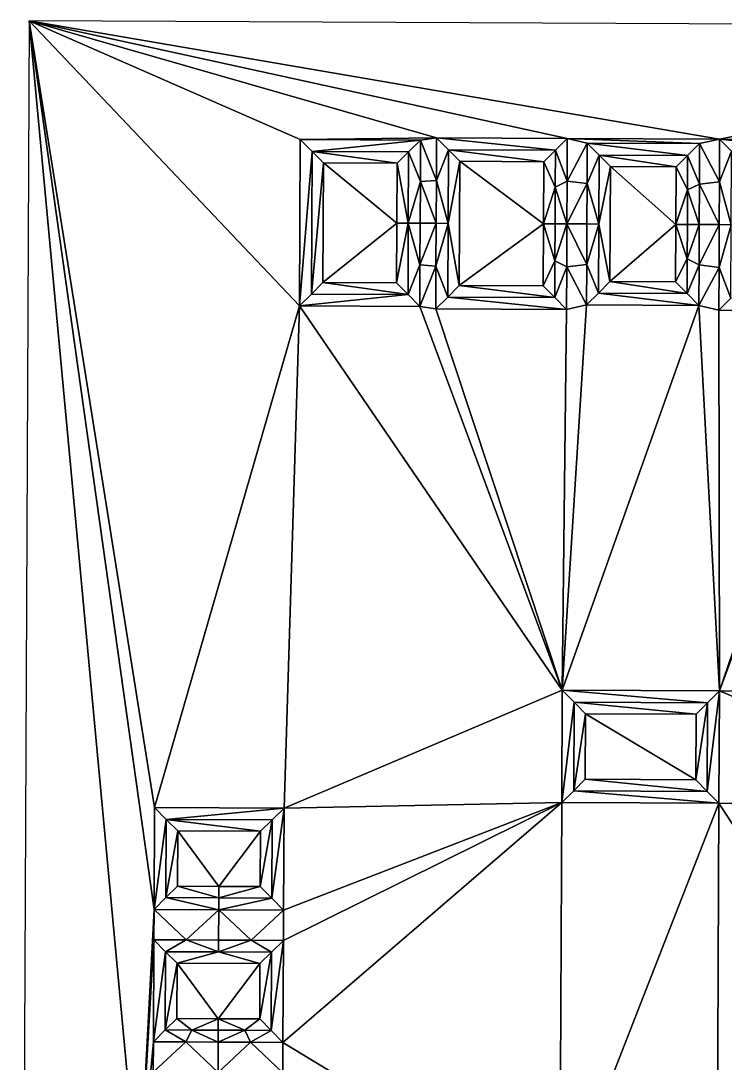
# Model space of a CAD drawing. Header units: metres. Extents: x 241585 to 241700, y 1156640 to 1156774.
# Drawn here: x 241585.48 to 241616.09, y 1156728.75 to 1156774.04 of the extents above; entities that cross this region are included whole.
import ezdxf

# ---------------------------------------------------------------- set-up
doc = ezdxf.new("R2010")
doc.units = ezdxf.units.M
doc.layers.add('_UITGRAVING UNIT 6', color=7, linetype='Continuous')

msp = doc.modelspace()

# ---------------------------------------------------------------- linework, layer by layer
at = {"layer": '_UITGRAVING UNIT 6', "color": 3, "true_color": 0x00ff00}
for points in [[(241585.848, 1156774.036, 29.43), (241585.484, 1156694.982, 29.43), (241590.613, 1156722.839, 29.43)], [(241597.591, 1156761.652, 29.43), (241585.848, 1156774.036, 29.43), (241591.291, 1156739.861, 29.43)], [(241585.848, 1156774.036, 29.43), (241603.55, 1156768.955, 29.43), (241609.23, 1156768.929, 29.43)], [(241585.848, 1156774.036, 29.43), (241609.23, 1156768.929, 29.43), (241615.85, 1156768.898, 29.43)], [(241597.625, 1156768.882, 29.43), (241585.848, 1156774.036, 29.43), (241597.591, 1156761.652, 29.43)], [(241603.55, 1156768.955, 29.43), (241585.848, 1156774.036, 29.43), (241597.625, 1156768.882, 29.43)], [(241640.003, 1156773.787, 29.43), (241585.848, 1156774.036, 29.43), (241615.85, 1156768.898, 29.43)], [(241585.848, 1156774.036, 29.43), (241590.613, 1156722.839, 29.43), (241591.271, 1156735.431, 29.43)], [(241585.848, 1156774.036, 29.43), (241591.271, 1156735.431, 29.43), (241591.291, 1156739.861, 29.43)], [(241640.003, 1156773.787, 29.43), (241615.85, 1156768.898, 29.43), (241621.53, 1156768.872, 29.43)], [(241597.625, 1156768.882, 29.43), (241597.591, 1156761.652, 29.43), (241598.137, 1156768.365, 28.4)], [(241602.855, 1156768.858, 29.43), (241603.55, 1156768.955, 29.43), (241597.625, 1156768.882, 29.43)], [(241602.855, 1156768.858, 29.43), (241597.625, 1156768.882, 29.43), (241598.137, 1156768.365, 28.4)], [(241602.855, 1156768.858, 29.43), (241598.137, 1156768.365, 28.4), (241602.337, 1156768.345, 28.4)], [(241602.337, 1156768.345, 28.4), (241602.846, 1156767.051, 29.43), (241602.855, 1156768.858, 29.43)], [(241603.541, 1156767.097, 29.43), (241602.855, 1156768.858, 29.43), (241602.846, 1156767.051, 29.43)], [(241602.855, 1156768.858, 29.43), (241603.541, 1156767.097, 29.43), (241603.55, 1156768.955, 29.43)], [(241604.063, 1156768.437, 28.4), (241603.55, 1156768.955, 29.43), (241603.541, 1156767.097, 29.43)], [(241603.55, 1156768.955, 29.43), (241604.063, 1156768.437, 28.4), (241608.713, 1156768.416, 28.4)], [(241609.23, 1156768.929, 29.43), (241603.55, 1156768.955, 29.43), (241608.713, 1156768.416, 28.4)], [(241608.713, 1156768.416, 28.4), (241609.221, 1156767.071, 29.43), (241609.23, 1156768.929, 29.43)], [(241610.099, 1156768.725, 29.43), (241609.23, 1156768.929, 29.43), (241609.221, 1156767.071, 29.43)], [(241609.221, 1156767.071, 29.43), (241610.091, 1156766.967, 29.43), (241610.099, 1156768.725, 29.43)], [(241609.23, 1156768.929, 29.43), (241610.099, 1156768.725, 29.43), (241614.979, 1156768.702, 29.43)], [(241609.23, 1156768.929, 29.43), (241614.979, 1156768.702, 29.43), (241615.85, 1156768.898, 29.43)], [(241610.612, 1156768.207, 28.4), (241610.099, 1156768.725, 29.43), (241610.091, 1156766.967, 29.43)], [(241614.979, 1156768.702, 29.43), (241610.099, 1156768.725, 29.43), (241614.462, 1156768.19, 28.4)], [(241610.099, 1156768.725, 29.43), (241610.612, 1156768.207, 28.4), (241614.462, 1156768.19, 28.4)], [(241614.462, 1156768.19, 28.4), (241614.971, 1156766.945, 29.43), (241614.979, 1156768.702, 29.43)], [(241615.841, 1156767.041, 29.43), (241614.979, 1156768.702, 29.43), (241614.971, 1156766.945, 29.43)], [(241614.979, 1156768.702, 29.43), (241615.841, 1156767.041, 29.43), (241615.85, 1156768.898, 29.43)], [(241616.362, 1156768.381, 28.4), (241615.85, 1156768.898, 29.43), (241615.841, 1156767.041, 29.43)], [(241621.53, 1156768.872, 29.43), (241615.85, 1156768.898, 29.43), (241621.012, 1156768.359, 28.4)], [(241615.85, 1156768.898, 29.43), (241616.362, 1156768.381, 28.4), (241621.012, 1156768.359, 28.4)], [(241598.137, 1156768.365, 28.4), (241597.591, 1156761.652, 29.43), (241598.109, 1156762.165, 28.4)], [(241598.635, 1156767.862, 28.4), (241598.137, 1156768.365, 28.4), (241598.109, 1156762.165, 28.4)], [(241598.137, 1156768.365, 28.4), (241601.835, 1156767.848, 28.4), (241602.337, 1156768.345, 28.4)], [(241598.635, 1156767.862, 28.4), (241601.835, 1156767.848, 28.4), (241598.137, 1156768.365, 28.4)], [(241601.835, 1156767.848, 28.4), (241602.323, 1156765.245, 28.4), (241602.337, 1156768.345, 28.4)], [(241602.846, 1156767.051, 29.43), (241602.337, 1156768.345, 28.4), (241602.323, 1156765.245, 28.4)], [(241603.541, 1156767.097, 29.43), (241604.048, 1156765.237, 28.4), (241604.063, 1156768.437, 28.4)], [(241604.56, 1156767.935, 28.4), (241604.063, 1156768.437, 28.4), (241604.048, 1156765.237, 28.4)], [(241608.713, 1156768.416, 28.4), (241604.063, 1156768.437, 28.4), (241608.21, 1156767.918, 28.4)], [(241604.063, 1156768.437, 28.4), (241604.56, 1156767.935, 28.4), (241608.21, 1156767.918, 28.4)], [(241608.21, 1156767.918, 28.4), (241608.705, 1156766.816, 28.4), (241608.713, 1156768.416, 28.4)], [(241609.221, 1156767.071, 29.43), (241608.713, 1156768.416, 28.4), (241608.705, 1156766.816, 28.4)], [(241610.091, 1156766.967, 29.43), (241610.598, 1156765.207, 28.4), (241610.612, 1156768.207, 28.4)], [(241611.109, 1156767.705, 28.4), (241610.612, 1156768.207, 28.4), (241610.598, 1156765.207, 28.4)], [(241610.612, 1156768.207, 28.4), (241613.959, 1156767.692, 28.4), (241614.462, 1156768.19, 28.4)], [(241611.109, 1156767.705, 28.4), (241613.959, 1156767.692, 28.4), (241610.612, 1156768.207, 28.4)], [(241613.959, 1156767.692, 28.4), (241614.455, 1156766.69, 28.4), (241614.462, 1156768.19, 28.4)], [(241614.971, 1156766.945, 29.43), (241614.462, 1156768.19, 28.4), (241614.455, 1156766.69, 28.4)], [(241615.841, 1156767.041, 29.43), (241616.348, 1156765.181, 28.4), (241616.362, 1156768.381, 28.4)], [(241598.611, 1156762.662, 28.4), (241598.635, 1156767.862, 28.4), (241598.109, 1156762.165, 28.4)], [(241598.635, 1156767.862, 28.4), (241598.611, 1156762.662, 28.4), (241601.823, 1156765.248, 28.4)], [(241601.835, 1156767.848, 28.4), (241598.635, 1156767.862, 28.4), (241601.823, 1156765.248, 28.4)], [(241602.323, 1156765.245, 28.4), (241601.835, 1156767.848, 28.4), (241601.823, 1156765.248, 28.4)], [(241604.048, 1156765.237, 28.4), (241604.535, 1156762.535, 28.4), (241604.56, 1156767.935, 28.4)], [(241608.198, 1156765.218, 28.4), (241604.56, 1156767.935, 28.4), (241604.535, 1156762.535, 28.4)], [(241608.21, 1156767.918, 28.4), (241604.56, 1156767.935, 28.4), (241608.198, 1156765.218, 28.4)], [(241608.21, 1156767.918, 28.4), (241608.198, 1156765.218, 28.4), (241608.705, 1156766.816, 28.4)], [(241610.598, 1156765.207, 28.4), (241611.086, 1156762.705, 28.4), (241611.109, 1156767.705, 28.4)], [(241613.948, 1156765.192, 28.4), (241611.109, 1156767.705, 28.4), (241611.086, 1156762.705, 28.4)], [(241613.959, 1156767.692, 28.4), (241611.109, 1156767.705, 28.4), (241613.948, 1156765.192, 28.4)], [(241613.959, 1156767.692, 28.4), (241613.948, 1156765.192, 28.4), (241614.455, 1156766.69, 28.4)], [(241602.838, 1156765.243, 29.43), (241602.846, 1156767.051, 29.43), (241602.323, 1156765.245, 28.4)], [(241602.846, 1156767.051, 29.43), (241602.838, 1156765.243, 29.43), (241603.533, 1156765.24, 29.43)], [(241602.846, 1156767.051, 29.43), (241603.533, 1156765.24, 29.43), (241603.541, 1156767.097, 29.43)], [(241603.533, 1156765.24, 29.43), (241604.048, 1156765.237, 28.4), (241603.541, 1156767.097, 29.43)], [(241608.198, 1156765.218, 28.4), (241608.698, 1156765.216, 28.4), (241608.705, 1156766.816, 28.4)], [(241608.698, 1156765.216, 28.4), (241609.213, 1156765.214, 29.43), (241608.705, 1156766.816, 28.4)], [(241609.213, 1156765.214, 29.43), (241609.221, 1156767.071, 29.43), (241608.705, 1156766.816, 28.4)], [(241609.221, 1156767.071, 29.43), (241609.213, 1156765.214, 29.43), (241610.091, 1156766.967, 29.43)], [(241609.213, 1156765.214, 29.43), (241610.083, 1156765.21, 29.43), (241610.091, 1156766.967, 29.43)], [(241610.083, 1156765.21, 29.43), (241610.598, 1156765.207, 28.4), (241610.091, 1156766.967, 29.43)], [(241614.963, 1156765.187, 29.43), (241614.971, 1156766.945, 29.43), (241614.455, 1156766.69, 28.4)], [(241614.963, 1156765.187, 29.43), (241615.833, 1156765.183, 29.43), (241614.971, 1156766.945, 29.43)], [(241615.833, 1156765.183, 29.43), (241615.841, 1156767.041, 29.43), (241614.971, 1156766.945, 29.43)], [(241615.833, 1156765.183, 29.43), (241616.348, 1156765.181, 28.4), (241615.841, 1156767.041, 29.43)], [(241613.948, 1156765.192, 28.4), (241614.448, 1156765.19, 28.4), (241614.455, 1156766.69, 28.4)], [(241614.448, 1156765.19, 28.4), (241614.963, 1156765.187, 29.43), (241614.455, 1156766.69, 28.4)], [(241598.611, 1156762.662, 28.4), (241601.811, 1156762.648, 28.4), (241601.823, 1156765.248, 28.4)], [(241601.811, 1156762.648, 28.4), (241602.323, 1156765.245, 28.4), (241601.823, 1156765.248, 28.4)], [(241601.811, 1156762.648, 28.4), (241602.309, 1156762.145, 28.4), (241602.323, 1156765.245, 28.4)], [(241602.83, 1156763.436, 29.43), (241602.323, 1156765.245, 28.4), (241602.309, 1156762.145, 28.4)], [(241602.83, 1156763.436, 29.43), (241602.838, 1156765.243, 29.43), (241602.323, 1156765.245, 28.4)], [(241602.838, 1156765.243, 29.43), (241602.83, 1156763.436, 29.43), (241603.533, 1156765.24, 29.43)], [(241603.533, 1156765.24, 29.43), (241602.83, 1156763.436, 29.43), (241603.524, 1156763.382, 29.43)], [(241604.048, 1156765.237, 28.4), (241603.533, 1156765.24, 29.43), (241603.524, 1156763.382, 29.43)], [(241603.524, 1156763.382, 29.43), (241604.033, 1156762.038, 28.4), (241604.048, 1156765.237, 28.4)], [(241604.535, 1156762.535, 28.4), (241604.048, 1156765.237, 28.4), (241604.033, 1156762.038, 28.4)], [(241604.535, 1156762.535, 28.4), (241608.185, 1156762.518, 28.4), (241608.198, 1156765.218, 28.4)], [(241608.198, 1156765.218, 28.4), (241608.185, 1156762.518, 28.4), (241608.69, 1156763.616, 28.4)], [(241608.698, 1156765.216, 28.4), (241608.198, 1156765.218, 28.4), (241608.69, 1156763.616, 28.4)], [(241609.213, 1156765.214, 29.43), (241608.698, 1156765.216, 28.4), (241608.69, 1156763.616, 28.4)], [(241609.204, 1156763.356, 29.43), (241609.213, 1156765.214, 29.43), (241608.69, 1156763.616, 28.4)], [(241609.213, 1156765.214, 29.43), (241609.204, 1156763.356, 29.43), (241610.075, 1156763.452, 29.43)], [(241610.083, 1156765.21, 29.43), (241609.213, 1156765.214, 29.43), (241610.075, 1156763.452, 29.43)], [(241610.598, 1156765.207, 28.4), (241610.083, 1156765.21, 29.43), (241610.075, 1156763.452, 29.43)], [(241610.075, 1156763.452, 29.43), (241610.584, 1156762.207, 28.4), (241610.598, 1156765.207, 28.4)], [(241611.086, 1156762.705, 28.4), (241610.598, 1156765.207, 28.4), (241610.584, 1156762.207, 28.4)], [(241611.086, 1156762.705, 28.4), (241613.936, 1156762.692, 28.4), (241613.948, 1156765.192, 28.4)], [(241613.948, 1156765.192, 28.4), (241613.936, 1156762.692, 28.4), (241614.441, 1156763.69, 28.4)], [(241614.448, 1156765.19, 28.4), (241613.948, 1156765.192, 28.4), (241614.441, 1156763.69, 28.4)], [(241614.963, 1156765.187, 29.43), (241614.448, 1156765.19, 28.4), (241614.441, 1156763.69, 28.4)], [(241614.955, 1156763.43, 29.43), (241614.963, 1156765.187, 29.43), (241614.441, 1156763.69, 28.4)], [(241615.833, 1156765.183, 29.43), (241614.963, 1156765.187, 29.43), (241614.955, 1156763.43, 29.43)], [(241615.824, 1156763.326, 29.43), (241615.833, 1156765.183, 29.43), (241614.955, 1156763.43, 29.43)], [(241616.348, 1156765.181, 28.4), (241615.833, 1156765.183, 29.43), (241615.824, 1156763.326, 29.43)], [(241615.824, 1156763.326, 29.43), (241616.333, 1156761.981, 28.4), (241616.348, 1156765.181, 28.4)], [(241613.936, 1156762.692, 28.4), (241614.434, 1156762.19, 28.4), (241614.441, 1156763.69, 28.4)], [(241614.955, 1156763.43, 29.43), (241614.441, 1156763.69, 28.4), (241614.434, 1156762.19, 28.4)], [(241602.309, 1156762.145, 28.4), (241602.821, 1156761.628, 29.43), (241602.83, 1156763.436, 29.43)], [(241603.524, 1156763.382, 29.43), (241602.83, 1156763.436, 29.43), (241602.821, 1156761.628, 29.43)], [(241602.821, 1156761.628, 29.43), (241603.516, 1156761.525, 29.43), (241603.524, 1156763.382, 29.43)], [(241604.033, 1156762.038, 28.4), (241603.524, 1156763.382, 29.43), (241603.516, 1156761.525, 29.43)], [(241608.185, 1156762.518, 28.4), (241608.683, 1156762.016, 28.4), (241608.69, 1156763.616, 28.4)], [(241609.204, 1156763.356, 29.43), (241608.69, 1156763.616, 28.4), (241608.683, 1156762.016, 28.4)], [(241608.683, 1156762.016, 28.4), (241609.196, 1156761.499, 29.43), (241609.204, 1156763.356, 29.43)], [(241610.067, 1156761.695, 29.43), (241609.204, 1156763.356, 29.43), (241609.196, 1156761.499, 29.43)], [(241609.204, 1156763.356, 29.43), (241610.067, 1156761.695, 29.43), (241610.075, 1156763.452, 29.43)], [(241610.584, 1156762.207, 28.4), (241610.075, 1156763.452, 29.43), (241610.067, 1156761.695, 29.43)], [(241614.434, 1156762.19, 28.4), (241614.947, 1156761.672, 29.43), (241614.955, 1156763.43, 29.43)], [(241615.824, 1156763.326, 29.43), (241614.955, 1156763.43, 29.43), (241614.947, 1156761.672, 29.43)], [(241614.947, 1156761.672, 29.43), (241615.816, 1156761.468, 29.43), (241615.824, 1156763.326, 29.43)], [(241616.333, 1156761.981, 28.4), (241615.824, 1156763.326, 29.43), (241615.816, 1156761.468, 29.43)], [(241602.309, 1156762.145, 28.4), (241598.611, 1156762.662, 28.4), (241598.109, 1156762.165, 28.4)], [(241601.811, 1156762.648, 28.4), (241598.611, 1156762.662, 28.4), (241602.309, 1156762.145, 28.4)], [(241604.033, 1156762.038, 28.4), (241608.683, 1156762.016, 28.4), (241604.535, 1156762.535, 28.4)], [(241608.683, 1156762.016, 28.4), (241608.185, 1156762.518, 28.4), (241604.535, 1156762.535, 28.4)], [(241614.434, 1156762.19, 28.4), (241611.086, 1156762.705, 28.4), (241610.584, 1156762.207, 28.4)], [(241613.936, 1156762.692, 28.4), (241611.086, 1156762.705, 28.4), (241614.434, 1156762.19, 28.4)], [(241597.591, 1156761.652, 29.43), (241602.309, 1156762.145, 28.4), (241598.109, 1156762.165, 28.4)], [(241597.591, 1156761.652, 29.43), (241602.821, 1156761.628, 29.43), (241602.309, 1156762.145, 28.4)], [(241603.516, 1156761.525, 29.43), (241609.196, 1156761.499, 29.43), (241604.033, 1156762.038, 28.4)], [(241609.196, 1156761.499, 29.43), (241608.683, 1156762.016, 28.4), (241604.033, 1156762.038, 28.4)], [(241610.067, 1156761.695, 29.43), (241614.947, 1156761.672, 29.43), (241610.584, 1156762.207, 28.4)], [(241614.947, 1156761.672, 29.43), (241614.434, 1156762.19, 28.4), (241610.584, 1156762.207, 28.4)], [(241615.816, 1156761.468, 29.43), (241621.496, 1156761.442, 29.43), (241616.333, 1156761.981, 28.4)], [(241596.921, 1156739.835, 29.43), (241597.591, 1156761.652, 29.43), (241591.291, 1156739.861, 29.43)], [(241609.015, 1156744.954, 29.43), (241597.591, 1156761.652, 29.43), (241596.921, 1156739.835, 29.43)], [(241602.821, 1156761.628, 29.43), (241597.591, 1156761.652, 29.43), (241609.015, 1156744.954, 29.43)], [(241603.516, 1156761.525, 29.43), (241602.821, 1156761.628, 29.43), (241609.015, 1156744.954, 29.43)], [(241609.196, 1156761.499, 29.43), (241603.516, 1156761.525, 29.43), (241609.015, 1156744.954, 29.43)], [(241610.067, 1156761.695, 29.43), (241609.196, 1156761.499, 29.43), (241609.015, 1156744.954, 29.43)], [(241614.947, 1156761.672, 29.43), (241610.067, 1156761.695, 29.43), (241609.015, 1156744.954, 29.43)], [(241614.947, 1156761.672, 29.43), (241609.015, 1156744.954, 29.43), (241615.844, 1156744.923, 29.43)], [(241615.816, 1156761.468, 29.43), (241614.947, 1156761.672, 29.43), (241615.844, 1156744.923, 29.43)], [(241621.496, 1156761.442, 29.43), (241615.816, 1156761.468, 29.43), (241615.844, 1156744.923, 29.43)], [(241621.966, 1156761.44, 29.43), (241621.496, 1156761.442, 29.43), (241615.844, 1156744.923, 29.43)], [(241621.966, 1156761.44, 29.43), (241615.844, 1156744.923, 29.43), (241627.464, 1156744.869, 29.43)], [(241608.992, 1156740.074, 29.43), (241609.015, 1156744.954, 29.43), (241596.921, 1156739.835, 29.43)], [(241609.527, 1156744.437, 28.4), (241609.015, 1156744.954, 29.43), (241608.992, 1156740.074, 29.43)], [(241609.015, 1156744.954, 29.43), (241615.327, 1156744.41, 28.4), (241615.844, 1156744.923, 29.43)], [(241609.527, 1156744.437, 28.4), (241615.327, 1156744.41, 28.4), (241609.015, 1156744.954, 29.43)], [(241615.844, 1156744.923, 29.43), (241615.309, 1156740.56, 28.4), (241615.822, 1156740.043, 29.43)], [(241615.327, 1156744.41, 28.4), (241615.309, 1156740.56, 28.4), (241615.844, 1156744.923, 29.43)], [(241615.844, 1156744.923, 29.43), (241615.822, 1156740.043, 29.43), (241627.442, 1156739.99, 29.43)], [(241627.464, 1156744.869, 29.43), (241615.844, 1156744.923, 29.43), (241627.442, 1156739.99, 29.43)], [(241609.509, 1156740.587, 28.4), (241609.527, 1156744.437, 28.4), (241608.992, 1156740.074, 29.43)], [(241610.025, 1156743.935, 28.4), (241609.527, 1156744.437, 28.4), (241609.509, 1156740.587, 28.4)], [(241609.527, 1156744.437, 28.4), (241614.825, 1156743.913, 28.4), (241615.327, 1156744.41, 28.4)], [(241610.025, 1156743.935, 28.4), (241614.825, 1156743.913, 28.4), (241609.527, 1156744.437, 28.4)], [(241614.825, 1156743.913, 28.4), (241614.812, 1156741.063, 28.4), (241615.327, 1156744.41, 28.4)], [(241615.327, 1156744.41, 28.4), (241614.812, 1156741.063, 28.4), (241615.309, 1156740.56, 28.4)], [(241610.012, 1156741.085, 28.4), (241610.025, 1156743.935, 28.4), (241609.509, 1156740.587, 28.4)], [(241614.812, 1156741.063, 28.4), (241610.025, 1156743.935, 28.4), (241610.012, 1156741.085, 28.4)], [(241614.825, 1156743.913, 28.4), (241610.025, 1156743.935, 28.4), (241614.812, 1156741.063, 28.4)], [(241615.309, 1156740.56, 28.4), (241610.012, 1156741.085, 28.4), (241609.509, 1156740.587, 28.4)], [(241614.812, 1156741.063, 28.4), (241610.012, 1156741.085, 28.4), (241615.309, 1156740.56, 28.4)], [(241615.822, 1156740.043, 29.43), (241609.509, 1156740.587, 28.4), (241608.992, 1156740.074, 29.43)], [(241615.309, 1156740.56, 28.4), (241609.509, 1156740.587, 28.4), (241615.822, 1156740.043, 29.43)], [(241591.271, 1156735.431, 29.43), (241591.804, 1156739.344, 28.4), (241591.291, 1156739.861, 29.43)], [(241591.804, 1156739.344, 28.4), (241596.921, 1156739.835, 29.43), (241591.291, 1156739.861, 29.43)], [(241591.804, 1156739.344, 28.4), (241596.403, 1156739.322, 28.4), (241596.921, 1156739.835, 29.43)], [(241596.403, 1156739.322, 28.4), (241596.388, 1156735.922, 28.4), (241596.921, 1156739.835, 29.43)], [(241596.388, 1156735.922, 28.4), (241596.9, 1156735.405, 29.43), (241596.921, 1156739.835, 29.43)], [(241608.911, 1156722.355, 29.43), (241608.992, 1156740.074, 29.43), (241596.874, 1156729.655, 29.43)], [(241596.874, 1156729.655, 29.43), (241608.992, 1156740.074, 29.43), (241596.894, 1156734.085, 29.43)], [(241596.894, 1156734.085, 29.43), (241608.992, 1156740.074, 29.43), (241596.9, 1156735.405, 29.43)], [(241596.9, 1156735.405, 29.43), (241608.992, 1156740.074, 29.43), (241596.921, 1156739.835, 29.43)], [(241615.822, 1156740.043, 29.43), (241608.992, 1156740.074, 29.43), (241608.911, 1156722.355, 29.43)], [(241615.74, 1156722.323, 29.43), (241615.822, 1156740.043, 29.43), (241608.911, 1156722.355, 29.43)], [(241627.36, 1156722.27, 29.43), (241615.822, 1156740.043, 29.43), (241615.74, 1156722.323, 29.43)], [(241627.442, 1156739.99, 29.43), (241615.822, 1156740.043, 29.43), (241627.36, 1156722.27, 29.43)], [(241591.788, 1156735.944, 28.4), (241591.804, 1156739.344, 28.4), (241591.271, 1156735.431, 29.43)], [(241592.301, 1156738.841, 28.4), (241591.804, 1156739.344, 28.4), (241591.788, 1156735.944, 28.4)], [(241592.301, 1156738.841, 28.4), (241595.901, 1156738.825, 28.4), (241591.804, 1156739.344, 28.4)], [(241591.804, 1156739.344, 28.4), (241595.901, 1156738.825, 28.4), (241596.403, 1156739.322, 28.4)], [(241596.403, 1156739.322, 28.4), (241595.89, 1156736.425, 28.4), (241596.388, 1156735.922, 28.4)], [(241595.901, 1156738.825, 28.4), (241595.89, 1156736.425, 28.4), (241596.403, 1156739.322, 28.4)], [(241592.29, 1156736.441, 28.4), (241592.301, 1156738.841, 28.4), (241591.788, 1156735.944, 28.4)], [(241592.301, 1156738.841, 28.4), (241592.29, 1156736.441, 28.4), (241594.09, 1156736.433, 28.4)], [(241595.901, 1156738.825, 28.4), (241592.301, 1156738.841, 28.4), (241594.09, 1156736.433, 28.4)], [(241595.89, 1156736.425, 28.4), (241595.901, 1156738.825, 28.4), (241594.09, 1156736.433, 28.4)], [(241592.29, 1156736.441, 28.4), (241591.788, 1156735.944, 28.4), (241594.088, 1156735.933, 28.4)], [(241592.29, 1156736.441, 28.4), (241594.088, 1156735.933, 28.4), (241594.09, 1156736.433, 28.4)], [(241594.088, 1156735.933, 28.4), (241595.89, 1156736.425, 28.4), (241594.09, 1156736.433, 28.4)], [(241595.89, 1156736.425, 28.4), (241594.088, 1156735.933, 28.4), (241596.388, 1156735.922, 28.4)], [(241591.788, 1156735.944, 28.4), (241591.271, 1156735.431, 29.43), (241594.085, 1156735.418, 29.43)], [(241594.085, 1156735.418, 29.43), (241594.088, 1156735.933, 28.4), (241591.788, 1156735.944, 28.4)], [(241594.085, 1156735.418, 29.43), (241596.388, 1156735.922, 28.4), (241594.088, 1156735.933, 28.4)], [(241596.388, 1156735.922, 28.4), (241594.085, 1156735.418, 29.43), (241596.9, 1156735.405, 29.43)], [(241590.613, 1156722.839, 29.43), (241591.264, 1156734.111, 29.43), (241591.271, 1156735.431, 29.43)], [(241591.271, 1156735.431, 29.43), (241591.264, 1156734.111, 29.43), (241592.672, 1156734.105, 29.43)], [(241592.672, 1156734.105, 29.43), (241594.085, 1156735.418, 29.43), (241591.271, 1156735.431, 29.43)], [(241592.672, 1156734.105, 29.43), (241594.079, 1156734.098, 29.43), (241594.085, 1156735.418, 29.43)], [(241594.079, 1156734.098, 29.43), (241595.487, 1156734.092, 29.43), (241594.085, 1156735.418, 29.43)], [(241595.487, 1156734.092, 29.43), (241596.9, 1156735.405, 29.43), (241594.085, 1156735.418, 29.43)], [(241596.894, 1156734.085, 29.43), (241596.9, 1156735.405, 29.43), (241595.487, 1156734.092, 29.43)], [(241591.264, 1156734.111, 29.43), (241590.613, 1156722.839, 29.43), (241591.244, 1156729.681, 29.43)], [(241591.777, 1156733.594, 28.4), (241591.264, 1156734.111, 29.43), (241591.244, 1156729.681, 29.43)], [(241591.264, 1156734.111, 29.43), (241591.777, 1156733.594, 28.4), (241592.672, 1156734.105, 29.43)], [(241592.672, 1156734.105, 29.43), (241591.777, 1156733.594, 28.4), (241594.077, 1156733.583, 28.4)], [(241594.077, 1156733.583, 28.4), (241594.079, 1156734.098, 29.43), (241592.672, 1156734.105, 29.43)], [(241594.079, 1156734.098, 29.43), (241594.077, 1156733.583, 28.4), (241595.487, 1156734.092, 29.43)], [(241595.487, 1156734.092, 29.43), (241594.077, 1156733.583, 28.4), (241596.377, 1156733.572, 28.4)], [(241596.377, 1156733.572, 28.4), (241596.894, 1156734.085, 29.43), (241595.487, 1156734.092, 29.43)], [(241596.377, 1156733.572, 28.4), (241596.361, 1156730.173, 28.4), (241596.894, 1156734.085, 29.43)], [(241596.361, 1156730.173, 28.4), (241596.874, 1156729.655, 29.43), (241596.894, 1156734.085, 29.43)], [(241591.761, 1156730.194, 28.4), (241591.777, 1156733.594, 28.4), (241591.244, 1156729.681, 29.43)], [(241592.275, 1156733.091, 28.4), (241591.777, 1156733.594, 28.4), (241591.761, 1156730.194, 28.4)], [(241592.275, 1156733.091, 28.4), (241594.077, 1156733.583, 28.4), (241591.777, 1156733.594, 28.4)], [(241594.077, 1156733.583, 28.4), (241592.275, 1156733.091, 28.4), (241595.875, 1156733.075, 28.4)], [(241595.875, 1156733.075, 28.4), (241596.377, 1156733.572, 28.4), (241594.077, 1156733.583, 28.4)], [(241596.377, 1156733.572, 28.4), (241595.864, 1156730.675, 28.4), (241596.361, 1156730.173, 28.4)], [(241595.875, 1156733.075, 28.4), (241595.864, 1156730.675, 28.4), (241596.377, 1156733.572, 28.4)], [(241592.264, 1156730.691, 28.4), (241592.275, 1156733.091, 28.4), (241591.761, 1156730.194, 28.4)], [(241592.275, 1156733.091, 28.4), (241592.264, 1156730.691, 28.4), (241594.064, 1156730.683, 28.4)], [(241594.064, 1156730.683, 28.4), (241595.875, 1156733.075, 28.4), (241592.275, 1156733.091, 28.4)], [(241595.864, 1156730.675, 28.4), (241595.875, 1156733.075, 28.4), (241594.064, 1156730.683, 28.4)], [(241592.264, 1156730.691, 28.4), (241591.761, 1156730.194, 28.4), (241592.911, 1156730.188, 28.4)], [(241594.064, 1156730.683, 28.4), (241592.264, 1156730.691, 28.4), (241592.911, 1156730.188, 28.4)], [(241594.061, 1156730.183, 28.4), (241594.064, 1156730.683, 28.4), (241592.911, 1156730.188, 28.4)], [(241594.064, 1156730.683, 28.4), (241594.061, 1156730.183, 28.4), (241595.211, 1156730.178, 28.4)], [(241595.864, 1156730.675, 28.4), (241594.064, 1156730.683, 28.4), (241595.211, 1156730.178, 28.4)], [(241595.864, 1156730.675, 28.4), (241595.211, 1156730.178, 28.4), (241596.361, 1156730.173, 28.4)], [(241591.761, 1156730.194, 28.4), (241591.244, 1156729.681, 29.43), (241592.652, 1156729.675, 29.43)], [(241592.652, 1156729.675, 29.43), (241592.911, 1156730.188, 28.4), (241591.761, 1156730.194, 28.4)], [(241592.652, 1156729.675, 29.43), (241594.059, 1156729.668, 29.43), (241592.911, 1156730.188, 28.4)], [(241594.059, 1156729.668, 29.43), (241594.061, 1156730.183, 28.4), (241592.911, 1156730.188, 28.4)], [(241594.061, 1156730.183, 28.4), (241594.059, 1156729.668, 29.43), (241595.211, 1156730.178, 28.4)], [(241594.059, 1156729.668, 29.43), (241595.466, 1156729.662, 29.43), (241595.211, 1156730.178, 28.4)], [(241595.466, 1156729.662, 29.43), (241596.361, 1156730.173, 28.4), (241595.211, 1156730.178, 28.4)], [(241596.874, 1156729.655, 29.43), (241596.361, 1156730.173, 28.4), (241595.466, 1156729.662, 29.43)], [(241590.613, 1156722.839, 29.43), (241591.238, 1156728.361, 29.43), (241591.244, 1156729.681, 29.43)], [(241591.244, 1156729.681, 29.43), (241591.238, 1156728.361, 29.43), (241592.652, 1156729.675, 29.43)], [(241592.652, 1156729.675, 29.43), (241591.238, 1156728.361, 29.43), (241594.053, 1156728.348, 29.43)], [(241594.053, 1156728.348, 29.43), (241594.059, 1156729.668, 29.43), (241592.652, 1156729.675, 29.43)], [(241594.059, 1156729.668, 29.43), (241594.053, 1156728.348, 29.43), (241595.466, 1156729.662, 29.43)], [(241595.466, 1156729.662, 29.43), (241594.053, 1156728.348, 29.43), (241596.868, 1156728.335, 29.43)], [(241596.868, 1156728.335, 29.43), (241596.874, 1156729.655, 29.43), (241595.466, 1156729.662, 29.43)], [(241596.868, 1156728.335, 29.43), (241608.911, 1156722.355, 29.43), (241596.874, 1156729.655, 29.43)]]:
    msp.add_3dface(points, dxfattribs=at)

doc.saveas('drawing.dxf')
